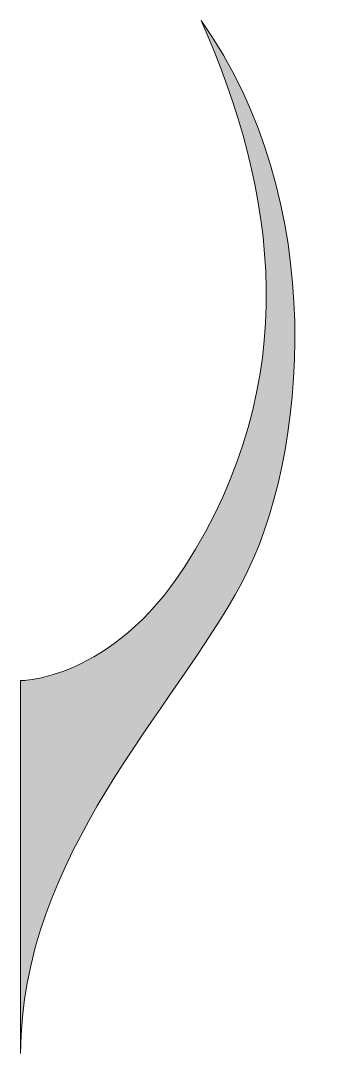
# Model space of a CAD drawing. Header units: inches. Extents: x 45.9 to 54.2, y -63.7 to -36.1.
import ezdxf

# ---------------------------------------------------------------- set-up
doc = ezdxf.new("R2010")
doc.units = ezdxf.units.IN
doc.header["$MEASUREMENT"] = 0
doc.layers.add('Layer 1', color=7, linetype='Continuous')

msp = doc.modelspace()

# ---------------------------------------------------------------- hatches: boundary and pattern name
at = {"layer": 'Layer 1', "true_color": 0x231f20}
h = msp.add_hatch(color=250, dxfattribs=at)
h.dxf.hatch_style = 2
edge = h.paths.add_edge_path()
edge.add_spline(control_points=[(45.949, -63.687), (45.949, -58.418), (50.052, -54.507), (51.845, -51.14), (53.637, -47.772), (54.18, -40.928), (50.758, -36.149), (52.806, -40.716), (53.493, -45.776), (50.324, -50.706), (48.369, -53.747), (45.949, -53.747), (45.949, -53.747), (45.949, -53.747), (45.949, -63.687), (45.949, -63.687)], knot_values=[0, 0, 0, 0, 1, 1, 1, 2, 2, 2, 3, 3, 3, 4, 4, 4, 5, 5, 5, 5], degree=3, periodic=1)

# ---------------------------------------------------------------- linework, layer by layer
at = {"layer": 'Layer 1', "lineweight": 0}
msp.add_open_spline([(45.949, -63.687), (45.949, -58.418), (50.052, -54.507), (51.845, -51.14), (53.637, -47.772), (54.18, -40.928), (50.758, -36.149), (52.806, -40.716), (53.493, -45.776), (50.324, -50.706), (48.369, -53.747), (45.949, -53.747), (45.949, -53.747), (45.949, -53.747), (45.949, -63.687), (45.949, -63.687)], degree=3, knots=[0, 0, 0, 0, 1, 1, 1, 2, 2, 2, 3, 3, 3, 4, 4, 4, 5, 5, 5, 5], dxfattribs=at)

doc.saveas('drawing.dxf')
